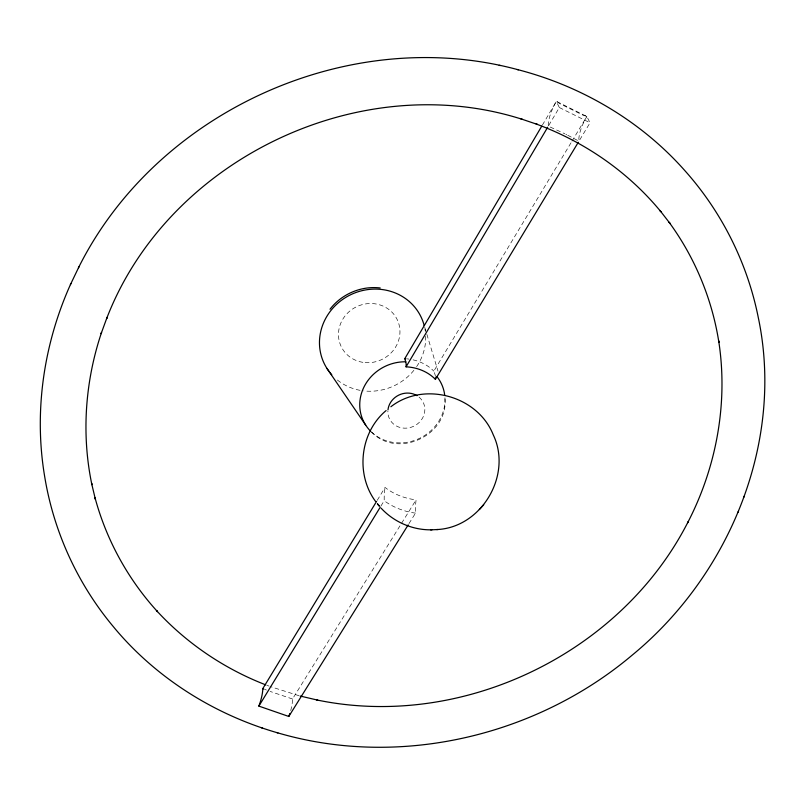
<?xml version="1.0" encoding="UTF-8"?>
<svg xmlns="http://www.w3.org/2000/svg" width="805" height="805" viewBox="0 0 805 805"><rect width="100%" height="100%" fill="white"/><g stroke="black" fill="none" stroke-linecap="round" stroke-linejoin="round"><path stroke-width="0.6" stroke-dasharray="4.03 3.02" d="M542.379 125.117L556.386 101.319L586.835 116.463L590.055 122.773L578.946 141.197M548.286 125.711A23.254 7.064 -63.5 0 1 554.544 104.7L556.336 101.43L559.334 107.528L548.326 126.164L564.879 133.791M435.374 376.458A23.093 7.094 -67.1 0 0 434.931 374.275L433.825 371.145L571.339 142.254M571.983 141.177L586.835 116.463L584.973 119.804A23.104 7.466 -63.3 0 0 578.896 140.744M377.253 500.287L385.052 487.448A62.257 52.667 -10.1 0 0 416.094 499.865A65.376 21.987 -67.8 0 0 415.42 509.364L415.501 513.147L408.86 523.793M380.926 506.063L384.196 500.71L384.196 496.937A65.809 20.809 -67.8 0 1 385.052 487.448M290.696 710.584A20.819 6.068 -70.8 0 0 292.517 698.982L416.094 499.865M586.01 116.051L584.571 115.729A30.489 27.762 -35.8 0 1 582.971 115.175L559.706 103.614A28.497 26.132 -35.7 0 1 558.096 102.517L557.221 101.742M298.977 695.701L270.259 686.564M292.517 698.982L270.128 691.435M266.878 685.286L269.132 686.142M266.455 690.036L264.624 689.322M559.334 107.528L590.055 122.773M565.824 134.264L566.78 134.737M567.726 135.22L578.03 140.684M371.528 432.013C397.398 459.434 449.26 435.203 444.873 397.801M424.728 327.303L426.509 333.169M426.861 334.347L438.011 371.155M406.867 358.849A43.47 37.523 -9.1 0 1 408.96 359.09M413.066 359.835A43.47 37.523 -9.1 0 1 433.835 371.145M444.944 397.74A43.229 39.898 -25.6 0 1 419.033 438.584A43.229 39.898 -25.6 0 1 371.236 431.812M419.053 397.117A18.757 17.267 -25.6 0 1 413.368 426.409A18.757 17.267 -25.6 0 1 387.879 411.134M424.949 329.074A53.724 50.453 -25.6 0 1 425.322 331.449M425.694 336.259A53.724 50.453 -25.6 0 1 416.145 367.332M413.891 370.31A53.724 50.453 -25.6 0 1 363.729 390.888M360.056 390.334A53.724 50.453 -25.6 0 1 336.993 379.708M415.501 513.147A67.348 56.783 -10.1 0 1 384.196 500.71M365.118 362.602A31.073 29.242 -25.6 0 0 397.65 320.581A31.073 29.242 -25.6 0 0 344.872 316.164A31.073 29.242 -25.6 0 0 365.118 362.602"/><path stroke-width="1.21" d="M276.85 732.58L277.906 732.912C399.22 768.473 535.909 736.313 632.056 655.25C728.777 575.857 783.99 443.947 758.723 319.635L758.39 318.076C747.593 263.466 721.874 211.997 684.763 170.529L683.666 169.292C640.096 120.589 581.472 86.226 518.38 69.804L517.213 69.522M743.991 497.057L744.424 495.981M738.115 512.201L738.517 511.175M70.91 283.581L70.397 284.668C43.722 344.158 33.83 411.365 44.557 475.825L44.828 477.456C53.945 532.357 77.994 584.621 113.817 627.216L114.823 628.453C157.025 678.716 214.975 714.84 277.906 732.912M78.437 267.904L78.92 266.878C157.217 110.778 349.652 23.919 518.38 69.804M70.397 284.668L78.92 266.878M578.302 142.264L435.394 379.336L434.348 378.31A43.681 37.594 -9.1 0 0 407.682 366.929L406.072 366.828A23.234 6.712 -67.1 0 0 405.75 361.787L404.764 358.708L541.735 126.194M406.072 366.828L547.692 127.24M408.205 524.85L288.794 716.46L258.868 706.106A20.95 5.736 -70.6 0 0 262.802 688.597L376.599 501.364M258.868 706.106L380.272 507.13M436.692 529.569C481.521 527.728 512.513 475.091 493.284 434.911C477.989 395.959 424.084 380.785 390.878 406.746M330.02 309.221C341.562 294.046 361.274 285.634 380.212 287.969M479.347 509.575L483.725 504.765M386.088 410.57C359.976 432.406 355.327 474.155 375.533 501.384M381.117 508.176C393.987 522.123 412.955 530.334 431.953 529.801M430.625 529.871L437.769 529.519M499.17 65.306L500.267 65.567M300.144 696.023L317.794 700.169L316.828 699.958C461.808 730.175 620.856 653.912 688.054 521.922L687.611 522.807C716.43 467.323 728.354 402.792 718.664 340.837L718.895 342.387C712.143 299.118 694.946 257.57 669.066 222.24L670.092 223.549L659.939 210.477L660.955 211.775C628.262 171.938 584.45 141.71 536.14 123.99L537.378 124.423L520.936 118.858L522.123 119.271C359.684 67.399 167.853 159.4 106.642 318.559L107.065 317.371L101.108 333.683L101.551 332.445C85.129 381.208 81.285 434.287 91.901 484.711L91.518 483.101L95.362 499.201L94.98 497.581C106.341 539.873 127.985 579.288 157.498 611.639L156.432 610.482C186.498 643.276 224.293 668.804 265.751 684.864M261.303 727.67L262.41 728.012M262.802 688.597L263.718 688.959M379.336 506.093L377.374 503.789L379.175 505.892M326.931 368.398L365.712 425.151M436.833 376.468A43.229 39.898 -25.6 0 1 444.682 394.853M370.552 431.138A43.229 39.898 -25.6 0 1 364.192 386.591A43.229 39.898 -25.6 0 1 405.74 361.797M387.97 409.886A18.757 17.267 -25.6 0 1 417.01 395.658M331.761 374.728A53.724 50.453 -25.6 0 1 348.635 295.757A53.724 50.453 -25.6 0 1 424.185 325.552M435.435 377.807A23.093 7.094 -67.1 0 1 435.394 379.306M404.764 358.698A43.47 37.523 -9.1 0 1 405.821 358.758M289.81 713.522A20.819 6.068 -70.8 0 1 288.794 716.46"/></g></svg>
